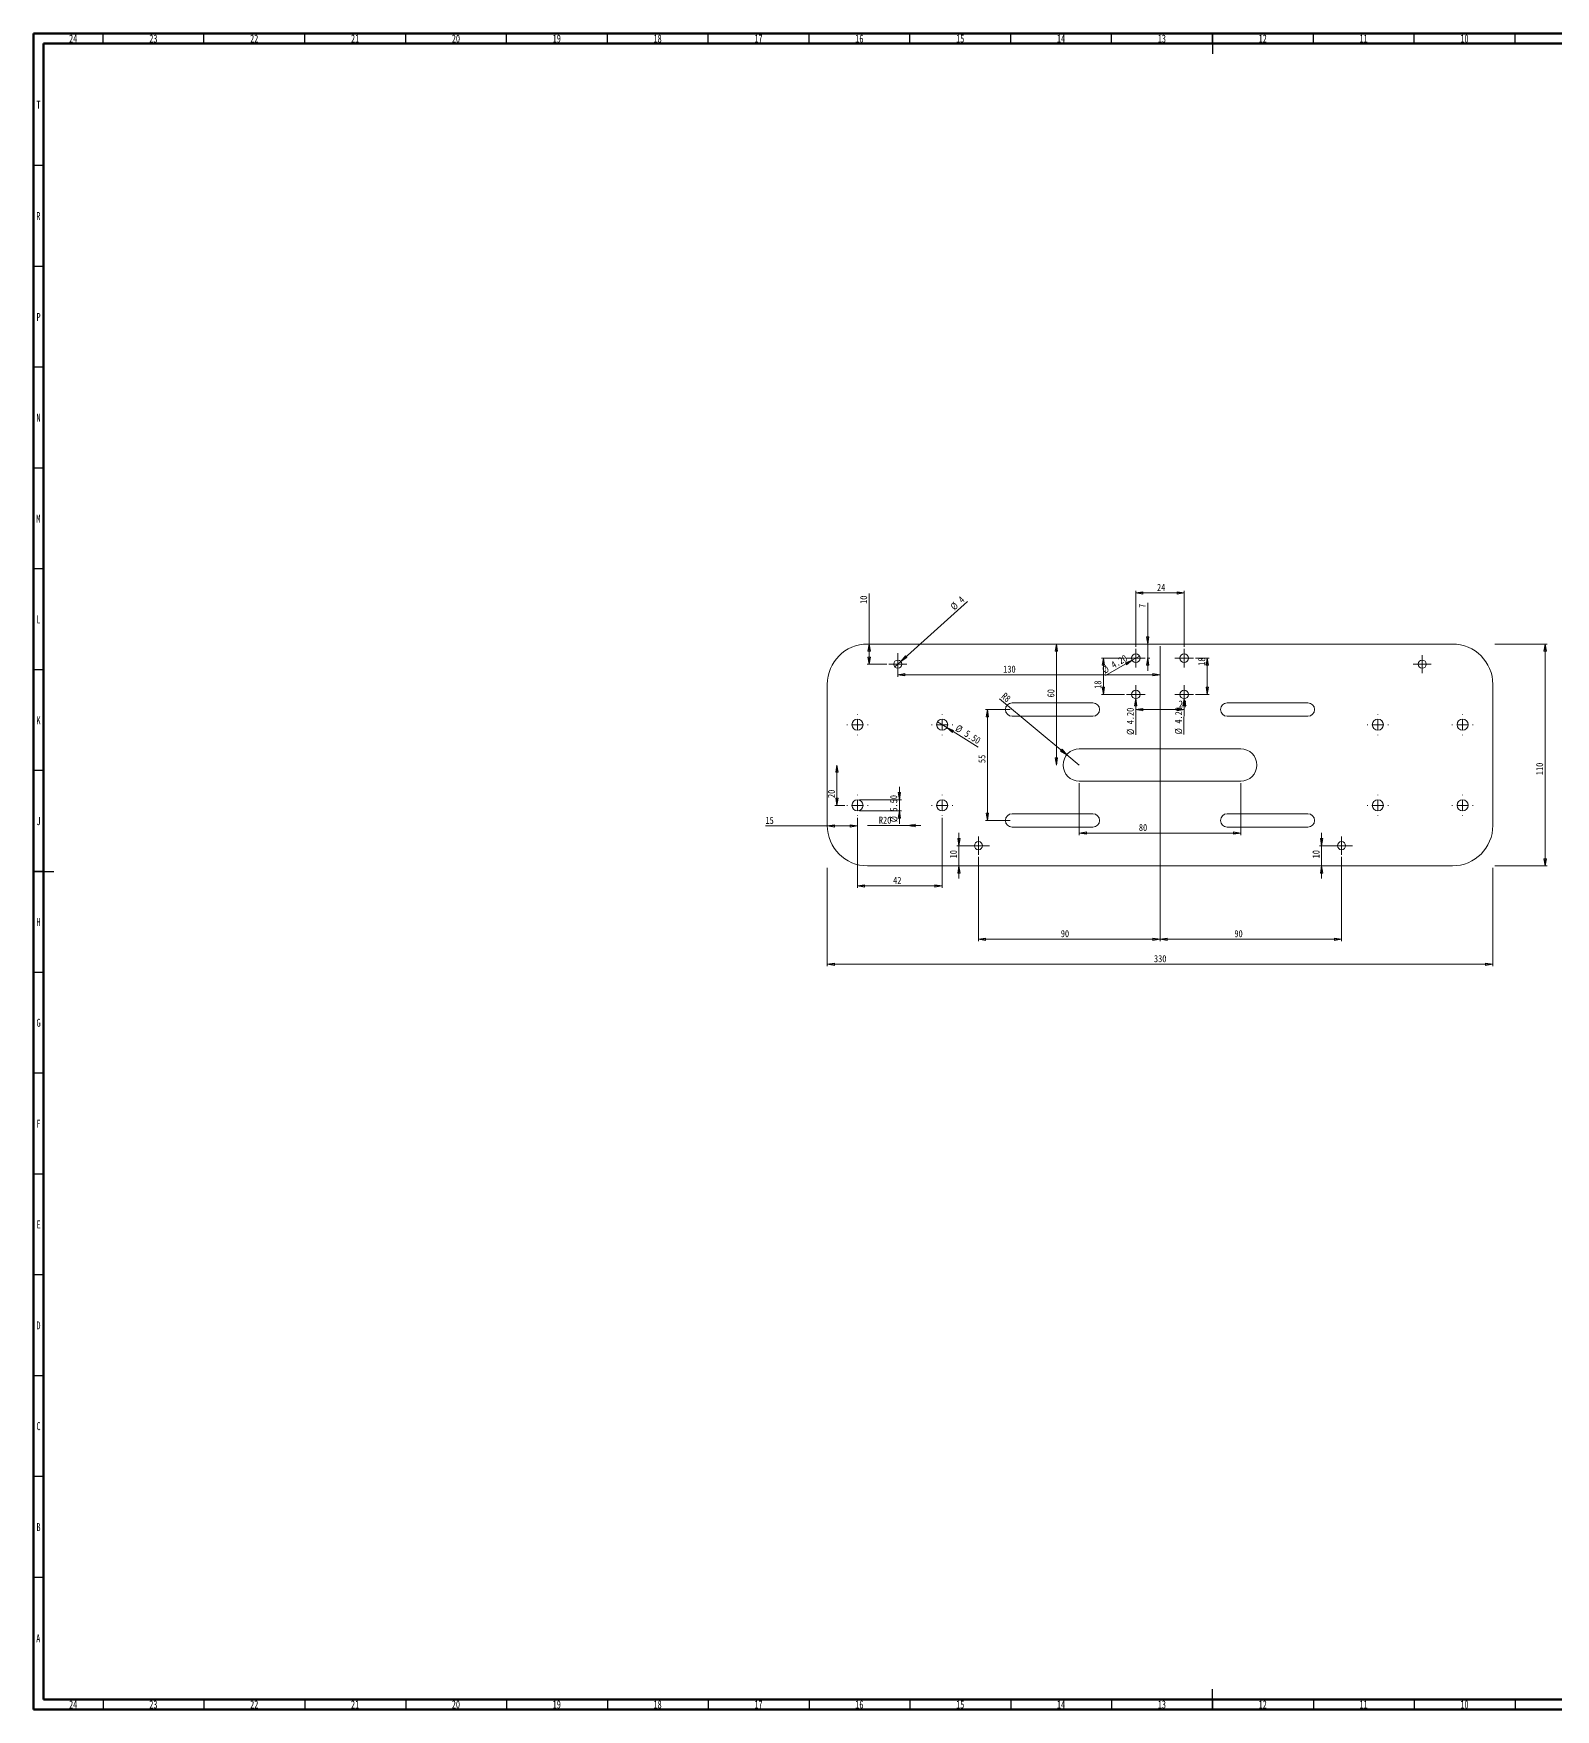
# Model space of a CAD drawing. Header units: millimetres. Extents: x 15 to 1184, y 5 to 836.
# Drawn here: x 15 to 770, y 5 to 836 of the extents above; entities that cross this region are included whole.
import ezdxf

# ---------------------------------------------------------------- set-up
doc = ezdxf.new("R2010")
doc.units = ezdxf.units.MM
doc.styles.add('SLDTEXTSTYLE0', font='TXT', dxfattribs={"width": 0.75})
doc.dimstyles.new('SLDDIMSTYLE0', dxfattribs={"dimtxt": 3.5, "dimasz": 3.556, "dimexe": 0, "dimexo": 0.0625, "dimgap": 0.875, "dimtad": 1, "dimrnd": 1e-09, "dimzin": 12, "dimdsep": 46, "dimtxsty": 'SLDTEXTSTYLE0', "dimblk1": 'CLOSED', "dimblk2": 'CLOSED', "dimsah": 1, "dimcen": 0.09, "dimadec": 0, "dimazin": 3, "dimtfac": 1, "dimtofl": 0, "dimtmove": 0, "dimatfit": 3, "dimldrblk": 'CLOSED', "dimfxl": 0, "dimfrac": 2, "dimtolj": 1, "dimtzin": 12, "dimarcsym": 0})
doc.dimstyles.new('SLDDIMSTYLE1', dxfattribs={"dimtxt": 3.5, "dimasz": 3.556, "dimexe": 0, "dimexo": 0.0625, "dimgap": 0.875, "dimtad": 1, "dimrnd": 1e-09, "dimzin": 4, "dimdsep": 46, "dimtxsty": 'SLDTEXTSTYLE0', "dimblk1": 'NONE', "dimblk2": 'CLOSED', "dimsah": 1, "dimcen": 0, "dimadec": 0, "dimazin": 1, "dimtfac": 1, "dimtmove": 0, "dimatfit": 3, "dimldrblk": 'NONE', "dimfxl": 0, "dimfrac": 2, "dimtolj": 1, "dimtzin": 12, "dimarcsym": 0})
doc.dimstyles.new('SLDDIMSTYLE2', dxfattribs={"dimtxt": 3.5, "dimasz": 3.556, "dimexe": 0, "dimexo": 0.0625, "dimgap": 0.875, "dimtad": 1, "dimrnd": 1e-09, "dimzin": 12, "dimdsep": 46, "dimtxsty": 'SLDTEXTSTYLE0', "dimblk1": 'CLOSED', "dimblk2": 'CLOSED', "dimsah": 1, "dimcen": 0.09, "dimadec": 0, "dimazin": 3, "dimtfac": 1, "dimtmove": 0, "dimatfit": 0, "dimldrblk": 'CLOSED', "dimfxl": 0, "dimfrac": 2, "dimtolj": 1, "dimtzin": 12, "dimarcsym": 0})
doc.dimstyles.new('SLDDIMSTYLE3', dxfattribs={"dimtxt": 3.5, "dimasz": 3.556, "dimexe": 0, "dimexo": 0.0625, "dimgap": 0.875, "dimtad": 1, "dimrnd": 1e-09, "dimzin": 4, "dimdsep": 46, "dimtxsty": 'SLDTEXTSTYLE0', "dimblk1": 'CLOSED', "dimblk2": 'CLOSED', "dimsah": 1, "dimcen": 0.09, "dimadec": 0, "dimazin": 1, "dimtfac": 1, "dimtmove": 0, "dimatfit": 0, "dimldrblk": 'CLOSED', "dimfxl": 0, "dimfrac": 2, "dimtolj": 1, "dimtzin": 12, "dimarcsym": 0})
doc.dimstyles.new('SLDDIMSTYLE4', dxfattribs={"dimtxt": 3.5, "dimasz": 3.556, "dimexe": 0, "dimexo": 0.0625, "dimgap": 0.875, "dimtad": 1, "dimrnd": 1e-09, "dimzin": 12, "dimdsep": 46, "dimtxsty": 'SLDTEXTSTYLE0', "dimblk1": 'CLOSED', "dimblk2": 'CLOSED', "dimsah": 1, "dimcen": 0, "dimadec": 0, "dimazin": 3, "dimtfac": 1, "dimtofl": 0, "dimtmove": 0, "dimatfit": 3, "dimldrblk": 'CLOSED', "dimfxl": 0, "dimfrac": 2, "dimtolj": 1, "dimtzin": 12, "dimarcsym": 0})
doc.dimstyles.new('SLDDIMSTYLE5', dxfattribs={"dimtxt": 3.5, "dimasz": 3.556, "dimexe": 0, "dimexo": 0.0625, "dimgap": 0.875, "dimtad": 1, "dimrnd": 1e-09, "dimzin": 12, "dimdsep": 46, "dimtxsty": 'SLDTEXTSTYLE0', "dimblk1": 'NONE', "dimblk2": 'CLOSED', "dimsah": 1, "dimcen": 0, "dimadec": 0, "dimazin": 3, "dimtfac": 1, "dimtmove": 0, "dimatfit": 3, "dimldrblk": 'NONE', "dimfxl": 0, "dimfrac": 2, "dimtolj": 1, "dimtzin": 12, "dimarcsym": 0})

# ---------------------------------------------------------------- blocks, each defined once
blk = doc.blocks.new('_CLOSED')
at = {"color": 0, "linetype": 'ByBlock', "lineweight": -2}
for p, q in [((-1, 0.166667), (0, 0)), ((-1, 0.166667), (-1, -0.166667)), ((0, 0), (-1, -0.166667)), ((0, 0), (-1, 0))]:
    blk.add_line(p, q, dxfattribs=at)
blk = doc.blocks.new('_D')
at = {"color": 7, "linetype": 'Continuous', "lineweight": 0}
for p, q in [((408.48, 422.3), (408.48, 373.52)), ((738.48, 422.3), (738.48, 373.52)), ((408.48, 374.52), (738.48, 374.52))]:
    blk.add_line(p, q, dxfattribs=at)
at = {"color": 7, "linetype": 'Continuous', "lineweight": 0, "xscale": 3.556, "yscale": 3.556, "rotation": 180.0000000000004}
blk.add_blockref('_CLOSED', (408.48, 374.52, -2.4), dxfattribs=at)
at = {"color": 7, "linetype": 'Continuous', "lineweight": 0, "xscale": 3.556, "yscale": 3.556}
blk.add_blockref('_CLOSED', (738.48, 374.52, -2.4), dxfattribs=at)
at = {"color": 7, "linetype": 'Continuous', "lineweight": 0, "insert": (570.5, 379.03), "char_height": 3.5, "attachment_point": 1, "style": 'SLDTEXTSTYLE0'}
blk.add_mtext('330', dxfattribs=at)
blk = doc.blocks.new('_D_1')
at = {"color": 7, "linetype": 'Continuous', "lineweight": 0}
for p, q in [((739.48, 533.3), (765.44, 533.3)), ((764.44, 533.3), (764.44, 423.3)), ((739.48, 423.3), (765.44, 423.3))]:
    blk.add_line(p, q, dxfattribs=at)
at = {"color": 7, "linetype": 'Continuous', "lineweight": 0, "xscale": 3.556, "yscale": 3.556}
for p, rotation in [((764.44, 533.3, -2.4), 90.0000000000004), ((764.44, 423.3, -2.4), 270.0000000000004)]:
    blk.add_blockref('_CLOSED', p, dxfattribs=dict(at, rotation=rotation))
at = {"color": 7, "linetype": 'Continuous', "lineweight": 0, "insert": (759.92, 468.3), "char_height": 3.5, "attachment_point": 1, "rotation": 90, "style": 'SLDTEXTSTYLE0'}
blk.add_mtext('110', dxfattribs=at)
blk = doc.blocks.new('_D_2')
at = {"color": 7, "linetype": 'Continuous', "lineweight": 0}
for q in [(546.45, 517.62), (563.3, 527.35)]:
    blk.add_line((559.67, 525.25), q, dxfattribs=at)
at = {"color": 7, "linetype": 'Continuous', "lineweight": 0, "xscale": 3.556, "yscale": 3.556, "rotation": 30.00000000000078}
blk.add_blockref('_CLOSED', (559.67, 525.25, 2.6), dxfattribs=at)
at = {"color": 7, "linetype": 'Continuous', "lineweight": 0, "char_height": 3.5, "attachment_point": 1, "rotation": 30, "style": 'SLDTEXTSTYLE0'}
for s, insert in [('4.20', (548.79, 524.13)), ('%%c', (544.25, 521.45))]:
    blk.add_mtext(s, dxfattribs=dict(at, insert=insert))
blk = doc.blocks.new('_NONE')
blk = doc.blocks.new('_D_3')
at = {"color": 7, "linetype": 'Continuous', "lineweight": 0}
for p, q in [((561.48, 531.9), (561.48, 559.59)), ((561.48, 558.59), (585.48, 558.59)), ((585.48, 531.9), (585.48, 559.59))]:
    blk.add_line(p, q, dxfattribs=at)
at = {"color": 7, "linetype": 'Continuous', "lineweight": 0, "xscale": 3.556, "yscale": 3.556, "rotation": 180.0000000000004}
blk.add_blockref('_CLOSED', (561.48, 558.59, 2.6), dxfattribs=at)
at = {"color": 7, "linetype": 'Continuous', "lineweight": 0, "xscale": 3.556, "yscale": 3.556}
blk.add_blockref('_CLOSED', (585.48, 558.59, 2.6), dxfattribs=at)
at = {"color": 7, "linetype": 'Continuous', "lineweight": 0, "insert": (572, 563.1), "char_height": 3.5, "attachment_point": 1, "style": 'SLDTEXTSTYLE0'}
blk.add_mtext('24', dxfattribs=at)
blk = doc.blocks.new('_D_4')
at = {"color": 7, "linetype": 'Continuous', "lineweight": 0}
for p, q in [((555.88, 526.3), (544.42, 526.3)), ((545.42, 508.3), (545.42, 526.3)), ((555.88, 508.3), (544.42, 508.3))]:
    blk.add_line(p, q, dxfattribs=at)
at = {"color": 7, "linetype": 'Continuous', "lineweight": 0, "xscale": 3.556, "yscale": 3.556}
for p, rotation in [((545.42, 526.3, 2.6), 90.0000000000004), ((545.42, 508.3, 2.6), 270.0000000000004)]:
    blk.add_blockref('_CLOSED', p, dxfattribs=dict(at, rotation=rotation))
at = {"color": 7, "linetype": 'Continuous', "lineweight": 0, "insert": (540.9, 511.08), "char_height": 3.5, "attachment_point": 1, "rotation": 90, "style": 'SLDTEXTSTYLE0'}
blk.add_mtext('18', dxfattribs=at)
blk = doc.blocks.new('_D_5')
at = {"color": 7, "linetype": 'Continuous', "lineweight": 0}
for p, q in [((591.08, 526.3), (597.91, 526.3)), ((596.91, 508.3), (596.91, 526.3)), ((591.08, 508.3), (597.91, 508.3))]:
    blk.add_line(p, q, dxfattribs=at)
at = {"color": 7, "linetype": 'Continuous', "lineweight": 0, "xscale": 3.556, "yscale": 3.556}
for p, rotation in [((596.91, 526.3, 2.6), 90.0000000000004), ((596.91, 508.3, 2.6), 270.0000000000004)]:
    blk.add_blockref('_CLOSED', p, dxfattribs=dict(at, rotation=rotation))
at = {"color": 7, "linetype": 'Continuous', "lineweight": 0, "insert": (592.39, 522.51), "char_height": 3.5, "attachment_point": 1, "rotation": 90, "style": 'SLDTEXTSTYLE0'}
blk.add_mtext('18', dxfattribs=at)
blk = doc.blocks.new('_D_6')
at = {"color": 7, "linetype": 'Continuous', "lineweight": 0}
for p, q in [((561.48, 502.7), (561.48, 499.8)), ((561.48, 500.8), (585.48, 500.8)), ((585.48, 502.7), (585.48, 499.8))]:
    blk.add_line(p, q, dxfattribs=at)
at = {"color": 7, "linetype": 'Continuous', "lineweight": 0, "xscale": 3.556, "yscale": 3.556, "rotation": 180.0000000000004}
blk.add_blockref('_CLOSED', (561.48, 500.8, 2.6), dxfattribs=at)
at = {"color": 7, "linetype": 'Continuous', "lineweight": 0, "xscale": 3.556, "yscale": 3.556}
blk.add_blockref('_CLOSED', (585.48, 500.8, 2.6), dxfattribs=at)
at = {"color": 7, "linetype": 'Continuous', "lineweight": 0, "insert": (582.8, 505.32), "char_height": 3.5, "attachment_point": 1, "style": 'SLDTEXTSTYLE0'}
blk.add_mtext('24', dxfattribs=at)
blk = doc.blocks.new('_D_7')
at = {"color": 7, "linetype": 'Continuous', "lineweight": 0}
for p, q in [((567.4, 533.3), (567.4, 553.78)), ((567.4, 526.3), (567.4, 533.3)), ((567.08, 526.3), (568.4, 526.3)), ((567.4, 526.3), (567.4, 519.95))]:
    blk.add_line(p, q, dxfattribs=at)
at = {"color": 7, "linetype": 'Continuous', "lineweight": 0, "xscale": 3.556, "yscale": 3.556}
for p, rotation in [((567.4, 533.3, 2.6), 270.0000000000004), ((567.4, 526.3, 2.6), 90.0000000000004)]:
    blk.add_blockref('_CLOSED', p, dxfattribs=dict(at, rotation=rotation))
at = {"color": 7, "linetype": 'Continuous', "lineweight": 0, "insert": (562.89, 551.19), "char_height": 3.5, "attachment_point": 1, "rotation": 90, "style": 'SLDTEXTSTYLE0'}
blk.add_mtext('7', dxfattribs=at)
blk = doc.blocks.new('_D_8')
at = {"color": 7, "linetype": 'Continuous', "lineweight": 0}
for q in [(561.48, 510.4), (561.48, 488.22)]:
    blk.add_line((561.48, 506.2), q, dxfattribs=at)
at = {"color": 7, "linetype": 'Continuous', "lineweight": 0, "xscale": 3.556, "yscale": 3.556, "rotation": 90.0000000000004}
blk.add_blockref('_CLOSED', (561.48, 506.2, 2.6), dxfattribs=at)
at = {"color": 7, "linetype": 'Continuous', "lineweight": 0, "char_height": 3.5, "attachment_point": 1, "rotation": 90, "style": 'SLDTEXTSTYLE0'}
for s, insert in [('4.20', (556.98, 493.5)), ('%%c', (557.03, 488.22))]:
    blk.add_mtext(s, dxfattribs=dict(at, insert=insert))
blk = doc.blocks.new('_D_9')
at = {"color": 7, "linetype": 'Continuous', "lineweight": 0}
for q in [(585.5, 510.4), (585.34, 488.51)]:
    blk.add_line((585.47, 506.2), q, dxfattribs=at)
at = {"color": 7, "linetype": 'Continuous', "lineweight": 0, "xscale": 3.556, "yscale": 3.556, "rotation": 89.5736919965355}
blk.add_blockref('_CLOSED', (585.47, 506.2, 2.6), dxfattribs=at)
at = {"color": 7, "linetype": 'Continuous', "lineweight": 0, "char_height": 3.5, "attachment_point": 1, "rotation": 89.57369, "style": 'SLDTEXTSTYLE0'}
for s, insert in [('4.20', (580.87, 493.82)), ('%%c', (580.89, 488.54))]:
    blk.add_mtext(s, dxfattribs=dict(at, insert=insert))
blk = doc.blocks.new('_D_10')
at = {"color": 7, "linetype": 'Continuous', "lineweight": 0}
for p, q in [((444.25, 456.05), (444.25, 462.4)), ((424.48, 456.05), (445.25, 456.05)), ((424.48, 450.55), (445.25, 450.55)), ((444.25, 450.55), (444.25, 456.05)), ((444.25, 450.55), (444.25, 444.2))]:
    blk.add_line(p, q, dxfattribs=at)
at = {"color": 7, "linetype": 'Continuous', "lineweight": 0, "xscale": 3.556, "yscale": 3.556}
for p, rotation in [((444.25, 456.05, 2.6), 270.0000000000004), ((444.25, 450.55, 2.6), 90.0000000000004)]:
    blk.add_blockref('_CLOSED', p, dxfattribs=dict(at, rotation=rotation))
at = {"color": 7, "linetype": 'Continuous', "lineweight": 0, "char_height": 3.5, "attachment_point": 1, "rotation": 90, "style": 'SLDTEXTSTYLE0'}
for s, insert in [('5.50', (439.68, 450.21)), ('%%c', (439.74, 444.94))]:
    blk.add_mtext(s, dxfattribs=dict(at, insert=insert))
blk = doc.blocks.new('_D_11')
at = {"color": 7, "linetype": 'Continuous', "lineweight": 0}
for p, q in [((413.33, 453.3), (413.33, 473.3)), ((417.23, 453.3), (412.33, 453.3))]:
    blk.add_line(p, q, dxfattribs=at)
at = {"color": 7, "linetype": 'Continuous', "lineweight": 0, "xscale": 3.556, "yscale": 3.556}
for p, rotation in [((413.33, 473.3, 2.6), 90.0000000000004), ((413.33, 453.3, 2.6), 270.0000000000004)]:
    blk.add_blockref('_CLOSED', p, dxfattribs=dict(at, rotation=rotation))
at = {"color": 7, "linetype": 'Continuous', "lineweight": 0, "insert": (408.82, 456.95), "char_height": 3.5, "attachment_point": 1, "rotation": 90, "style": 'SLDTEXTSTYLE0'}
blk.add_mtext('20', dxfattribs=at)
blk = doc.blocks.new('_D_12')
at = {"color": 7, "linetype": 'Continuous', "lineweight": 0}
for p, q in [((408.48, 443.11), (377.9, 443.11)), ((423.48, 443.11), (408.48, 443.11)), ((423.48, 447.05), (423.48, 442.11))]:
    blk.add_line(p, q, dxfattribs=at)
at = {"color": 7, "linetype": 'Continuous', "lineweight": 0, "xscale": 3.556, "yscale": 3.556, "rotation": 180.0000000000004}
blk.add_blockref('_CLOSED', (408.48, 443.11, 2.6), dxfattribs=at)
at = {"color": 7, "linetype": 'Continuous', "lineweight": 0, "xscale": 3.556, "yscale": 3.556}
blk.add_blockref('_CLOSED', (423.48, 443.11, 2.6), dxfattribs=at)
at = {"color": 7, "linetype": 'Continuous', "lineweight": 0, "insert": (377.9, 447.62), "char_height": 3.5, "attachment_point": 1, "style": 'SLDTEXTSTYLE0'}
blk.add_mtext('15', dxfattribs=at)
blk = doc.blocks.new('_D_13')
at = {"color": 7, "linetype": 'Continuous', "lineweight": 0}
for p, q in [((423.48, 447.05), (423.48, 412.33)), ((465.48, 447.05), (465.48, 412.33)), ((465.48, 413.33), (423.48, 413.33))]:
    blk.add_line(p, q, dxfattribs=at)
at = {"color": 7, "linetype": 'Continuous', "lineweight": 0, "xscale": 3.556, "yscale": 3.556, "rotation": 180.0000000000004}
blk.add_blockref('_CLOSED', (423.48, 413.33, 2.6), dxfattribs=at)
at = {"color": 7, "linetype": 'Continuous', "lineweight": 0, "xscale": 3.556, "yscale": 3.556}
blk.add_blockref('_CLOSED', (465.48, 413.33, 2.6), dxfattribs=at)
at = {"color": 7, "linetype": 'Continuous', "lineweight": 0, "insert": (441.18, 417.84), "char_height": 3.5, "attachment_point": 1, "style": 'SLDTEXTSTYLE0'}
blk.add_mtext('42', dxfattribs=at)
blk = doc.blocks.new('_D_14')
at = {"color": 7, "linetype": 'Continuous', "lineweight": 0}
for q in [(493.85, 506.04), (533.48, 473.3)]:
    blk.add_line((527.32, 478.39), q, dxfattribs=at)
at = {"color": 7, "linetype": 'Continuous', "lineweight": 0, "xscale": 3.556, "yscale": 3.556, "rotation": 320.4438864600111}
blk.add_blockref('_CLOSED', (527.32, 478.39, 2.6), dxfattribs=at)
at = {"color": 7, "linetype": 'Continuous', "lineweight": 0, "insert": (496.72, 509.51), "char_height": 3.5, "attachment_point": 1, "rotation": 320.44389, "style": 'SLDTEXTSTYLE0'}
blk.add_mtext('R8', dxfattribs=at)
blk = doc.blocks.new('_D_15')
at = {"color": 7, "linetype": 'Continuous', "lineweight": 0}
for q in [(463.15, 494.75), (483.32, 482.23)]:
    blk.add_line((467.82, 491.85), q, dxfattribs=at)
at = {"color": 7, "linetype": 'Continuous', "lineweight": 0, "xscale": 3.556, "yscale": 3.556, "rotation": 148.1728903328468}
blk.add_blockref('_CLOSED', (467.82, 491.85, 2.6), dxfattribs=at)
at = {"color": 7, "linetype": 'Continuous', "lineweight": 0, "char_height": 3.5, "attachment_point": 1, "rotation": 328.17289, "style": 'SLDTEXTSTYLE0'}
for s, insert in [('%%c', (473.5, 493.57)), ('5.50', (478.01, 490.83))]:
    blk.add_mtext(s, dxfattribs=dict(at, insert=insert))
blk = doc.blocks.new('_D_16')
at = {"color": 7, "linetype": 'Continuous', "lineweight": 0}
blk.add_line((522.14, 473.3), (522.14, 533.3), dxfattribs=at)
at = {"color": 7, "linetype": 'Continuous', "lineweight": 0, "xscale": 3.556, "yscale": 3.556}
for p, rotation in [((522.14, 533.3, 2.6), 90.0000000000004), ((522.14, 473.3, 2.6), 270.0000000000004)]:
    blk.add_blockref('_CLOSED', p, dxfattribs=dict(at, rotation=rotation))
at = {"color": 7, "linetype": 'Continuous', "lineweight": 0, "insert": (517.63, 506.84), "char_height": 3.5, "attachment_point": 1, "rotation": 90, "style": 'SLDTEXTSTYLE0'}
blk.add_mtext('60', dxfattribs=at)
blk = doc.blocks.new('_D_17')
at = {"color": 7, "linetype": 'Continuous', "lineweight": 0}
for p, q in [((533.48, 464.3), (533.48, 438.54)), ((613.48, 464.3), (613.48, 438.54)), ((533.48, 439.54), (613.48, 439.54))]:
    blk.add_line(p, q, dxfattribs=at)
at = {"color": 7, "linetype": 'Continuous', "lineweight": 0, "xscale": 3.556, "yscale": 3.556, "rotation": 180.0000000000004}
blk.add_blockref('_CLOSED', (533.48, 439.54, 2.6), dxfattribs=at)
at = {"color": 7, "linetype": 'Continuous', "lineweight": 0, "xscale": 3.556, "yscale": 3.556}
blk.add_blockref('_CLOSED', (613.48, 439.54, 2.6), dxfattribs=at)
at = {"color": 7, "linetype": 'Continuous', "lineweight": 0, "insert": (563.01, 444.05), "char_height": 3.5, "attachment_point": 1, "style": 'SLDTEXTSTYLE0'}
blk.add_mtext('80', dxfattribs=at)
blk = doc.blocks.new('_D_18')
at = {"color": 7, "linetype": 'Continuous', "lineweight": 0}
for p, q in [((499.17, 500.8), (486.94, 500.8)), ((487.94, 500.8), (487.94, 445.8)), ((499.17, 445.8), (486.94, 445.8))]:
    blk.add_line(p, q, dxfattribs=at)
at = {"color": 7, "linetype": 'Continuous', "lineweight": 0, "xscale": 3.556, "yscale": 3.556}
for p, rotation in [((487.94, 500.8, 2.6), 90.0000000000004), ((487.94, 445.8, 2.6), 270.0000000000004)]:
    blk.add_blockref('_CLOSED', p, dxfattribs=dict(at, rotation=rotation))
at = {"color": 7, "linetype": 'Continuous', "lineweight": 0, "insert": (483.42, 474.29), "char_height": 3.5, "attachment_point": 1, "rotation": 90, "style": 'SLDTEXTSTYLE0'}
blk.add_mtext('55', dxfattribs=at)
blk = doc.blocks.new('_D_19')
at = {"color": 7, "linetype": 'Continuous', "lineweight": 0}
for q in [(478.05, 554.3), (442, 521.96)]:
    blk.add_line((444.97, 524.63), q, dxfattribs=at)
at = {"color": 7, "linetype": 'Continuous', "lineweight": 0, "xscale": 3.556, "yscale": 3.556, "rotation": 221.8939729043851}
blk.add_blockref('_CLOSED', (444.97, 524.63, 2.6), dxfattribs=at)
at = {"color": 7, "linetype": 'Continuous', "lineweight": 0, "char_height": 3.5, "attachment_point": 1, "rotation": 41.89397, "style": 'SLDTEXTSTYLE0'}
for s, insert in [('4', (473.08, 555.97)), ('%%c', (469.18, 552.41))]:
    blk.add_mtext(s, dxfattribs=dict(at, insert=insert))
blk = doc.blocks.new('_D_20')
at = {"color": 7, "linetype": 'Continuous', "lineweight": 0}
for p, q in [((573.48, 532.3), (573.48, 517.07)), ((443.48, 528.8), (443.48, 517.07)), ((443.48, 518.07), (573.48, 518.07))]:
    blk.add_line(p, q, dxfattribs=at)
at = {"color": 7, "linetype": 'Continuous', "lineweight": 0, "xscale": 3.556, "yscale": 3.556, "rotation": 180.0000000000004}
blk.add_blockref('_CLOSED', (443.48, 518.07, 2.6), dxfattribs=at)
at = {"color": 7, "linetype": 'Continuous', "lineweight": 0, "xscale": 3.556, "yscale": 3.556}
blk.add_blockref('_CLOSED', (573.48, 518.07, 2.6), dxfattribs=at)
at = {"color": 7, "linetype": 'Continuous', "lineweight": 0, "insert": (495.76, 522.59), "char_height": 3.5, "attachment_point": 1, "style": 'SLDTEXTSTYLE0'}
blk.add_mtext('130', dxfattribs=at)
blk = doc.blocks.new('_D_21')
at = {"color": 7, "linetype": 'Continuous', "lineweight": 0}
for p, q in [((429.28, 533.3), (429.28, 558.36)), ((429.28, 523.3), (429.28, 533.3)), ((437.98, 523.3), (428.28, 523.3))]:
    blk.add_line(p, q, dxfattribs=at)
at = {"color": 7, "linetype": 'Continuous', "lineweight": 0, "xscale": 3.556, "yscale": 3.556}
for p, rotation in [((429.28, 533.3, 2.6), 90.0000000000004), ((429.28, 523.3, 2.6), 270.0000000000004)]:
    blk.add_blockref('_CLOSED', p, dxfattribs=dict(at, rotation=rotation))
at = {"color": 7, "linetype": 'Continuous', "lineweight": 0, "insert": (424.77, 553.19), "char_height": 3.5, "attachment_point": 1, "rotation": 90, "style": 'SLDTEXTSTYLE0'}
blk.add_mtext('10', dxfattribs=at)
blk = doc.blocks.new('_D_22')
at = {"color": 7, "linetype": 'Continuous', "lineweight": 0}
for p, q in [((488.98, 433.3), (472.82, 433.3)), ((473.82, 433.3), (473.82, 439.65)), ((473.82, 433.3), (473.82, 423.3)), ((473.82, 423.3), (473.82, 416.95))]:
    blk.add_line(p, q, dxfattribs=at)
at = {"color": 7, "linetype": 'Continuous', "lineweight": 0, "xscale": 3.556, "yscale": 3.556}
for p, rotation in [((473.82, 433.3, 2.6), 270.0000000000004), ((473.82, 423.3, 2.6), 90.0000000000004)]:
    blk.add_blockref('_CLOSED', p, dxfattribs=dict(at, rotation=rotation))
at = {"color": 7, "linetype": 'Continuous', "lineweight": 0, "insert": (469.31, 427.02), "char_height": 3.5, "attachment_point": 1, "rotation": 90, "style": 'SLDTEXTSTYLE0'}
blk.add_mtext('10', dxfattribs=at)
blk = doc.blocks.new('_D_23')
at = {"color": 7, "linetype": 'Continuous', "lineweight": 0}
for p, q in [((573.48, 532.3), (573.48, 385.93)), ((483.48, 427.8), (483.48, 385.93)), ((483.48, 386.93), (573.48, 386.93))]:
    blk.add_line(p, q, dxfattribs=at)
at = {"color": 7, "linetype": 'Continuous', "lineweight": 0, "xscale": 3.556, "yscale": 3.556, "rotation": 180.0000000000004}
blk.add_blockref('_CLOSED', (483.48, 386.93, 2.6), dxfattribs=at)
at = {"color": 7, "linetype": 'Continuous', "lineweight": 0, "xscale": 3.556, "yscale": 3.556}
blk.add_blockref('_CLOSED', (573.48, 386.93, 2.6), dxfattribs=at)
at = {"color": 7, "linetype": 'Continuous', "lineweight": 0, "insert": (524.31, 391.45), "char_height": 3.5, "attachment_point": 1, "style": 'SLDTEXTSTYLE0'}
blk.add_mtext('90', dxfattribs=at)
blk = doc.blocks.new('_D_24')
at = {"color": 7, "linetype": 'Continuous', "lineweight": 0}
for p, q in [((573.48, 532.3), (573.48, 385.93)), ((663.48, 427.8), (663.48, 385.93)), ((663.48, 386.93), (573.48, 386.93))]:
    blk.add_line(p, q, dxfattribs=at)
at = {"color": 7, "linetype": 'Continuous', "lineweight": 0, "xscale": 3.556, "yscale": 3.556, "rotation": 180.0000000000004}
blk.add_blockref('_CLOSED', (573.48, 386.93, 2.6), dxfattribs=at)
at = {"color": 7, "linetype": 'Continuous', "lineweight": 0, "xscale": 3.556, "yscale": 3.556}
blk.add_blockref('_CLOSED', (663.48, 386.93, 2.6), dxfattribs=at)
at = {"color": 7, "linetype": 'Continuous', "lineweight": 0, "insert": (610.37, 391.45), "char_height": 3.5, "attachment_point": 1, "style": 'SLDTEXTSTYLE0'}
blk.add_mtext('90', dxfattribs=at)
blk = doc.blocks.new('_D_25')
at = {"color": 7, "linetype": 'Continuous', "lineweight": 0}
for p, q in [((668.98, 433.3), (652.58, 433.3)), ((653.58, 433.3), (653.58, 439.65)), ((653.58, 433.3), (653.58, 423.3)), ((653.58, 423.3), (653.58, 416.95))]:
    blk.add_line(p, q, dxfattribs=at)
at = {"color": 7, "linetype": 'Continuous', "lineweight": 0, "xscale": 3.556, "yscale": 3.556}
for p, rotation in [((653.58, 433.3, 2.6), 270.0000000000004), ((653.58, 423.3, 2.6), 90.0000000000004)]:
    blk.add_blockref('_CLOSED', p, dxfattribs=dict(at, rotation=rotation))
at = {"color": 7, "linetype": 'Continuous', "lineweight": 0, "insert": (649.07, 427.02), "char_height": 3.5, "attachment_point": 1, "rotation": 90, "style": 'SLDTEXTSTYLE0'}
blk.add_mtext('10', dxfattribs=at)
blk = doc.blocks.new('_D_26')
at = {"color": 7, "linetype": 'Continuous', "lineweight": 0}
for q in [(428.48, 443.3), (454.83, 443.3)]:
    blk.add_line((448.48, 443.3), q, dxfattribs=at)
at = {"color": 7, "linetype": 'Continuous', "lineweight": 0, "xscale": 3.556, "yscale": 3.556, "rotation": 180.0000000000004}
blk.add_blockref('_CLOSED', (448.48, 443.3, 2.6), dxfattribs=at)
at = {"color": 7, "linetype": 'Continuous', "lineweight": 0, "insert": (434.12, 447.71), "char_height": 3.5, "attachment_point": 1, "style": 'SLDTEXTSTYLE0'}
blk.add_mtext('R20', dxfattribs=at)
blk = doc.blocks.new('SW_CENTERMARKSYMBOL_0')
at = {"color": 0, "linetype": 'Continuous', "lineweight": 0}
for p, q in [((-2.5, 0), (-4.6, 0)), ((0, 0), (-2.5, 0)), ((0, 2.5), (0, 4.6)), ((0, 0), (0, 2.5)), ((0, 0), (0, -2.5)), ((0, 0), (2.5, 0)), ((2.5, 0), (4.6, 0)), ((0, -2.5), (0, -4.6))]:
    blk.add_line(p, q, dxfattribs=at)
blk = doc.blocks.new('SW_CENTERMARKSYMBOL_1')
at = {"color": 0, "linetype": 'Continuous', "lineweight": 0}
for p, q in [((-2.5, 0), (-4.6, 0)), ((0, 0), (-2.5, 0)), ((0, 2.5), (0, 4.6)), ((0, 0), (0, 2.5)), ((0, 0), (0, -2.5)), ((0, 0), (2.5, 0)), ((2.5, 0), (4.6, 0)), ((0, -2.5), (0, -4.6))]:
    blk.add_line(p, q, dxfattribs=at)
blk = doc.blocks.new('SW_CENTERMARKSYMBOL_2')
at = {"color": 0, "linetype": 'Continuous', "lineweight": 0}
for p, q in [((-2.5, 0), (-4.6, 0)), ((0, 0), (-2.5, 0)), ((0, 2.5), (0, 4.6)), ((0, 0), (0, 2.5)), ((0, 0), (0, -2.5)), ((0, 0), (2.5, 0)), ((2.5, 0), (4.6, 0)), ((0, -2.5), (0, -4.6))]:
    blk.add_line(p, q, dxfattribs=at)
blk = doc.blocks.new('SW_CENTERMARKSYMBOL_3')
at = {"color": 0, "linetype": 'Continuous', "lineweight": 0}
for p, q in [((-2.5, 0), (-4.6, 0)), ((0, 0), (-2.5, 0)), ((0, 2.5), (0, 4.6)), ((0, 0), (0, 2.5)), ((0, 0), (0, -2.5)), ((0, 0), (2.5, 0)), ((2.5, 0), (4.6, 0)), ((0, -2.5), (0, -4.6))]:
    blk.add_line(p, q, dxfattribs=at)
blk = doc.blocks.new('SW_CENTERMARKSYMBOL_4')
at = {"color": 0, "linetype": 'Continuous', "lineweight": 0}
for p, q in [((-5, 0), (-5.25, 0)), ((0, 0), (-2.5, 0)), ((0, 5), (0, 5.25)), ((0, 0), (0, 2.5)), ((0, 0), (0, -2.5)), ((0, 0), (2.5, 0)), ((5, 0), (5.25, 0)), ((0, -5), (0, -5.25))]:
    blk.add_line(p, q, dxfattribs=at)
blk = doc.blocks.new('SW_CENTERMARKSYMBOL_5')
at = {"color": 0, "linetype": 'Continuous', "lineweight": 0}
for p, q in [((-5, 0), (-5.25, 0)), ((0, 0), (-2.5, 0)), ((0, 5), (0, 5.25)), ((0, 0), (0, 2.5)), ((0, 0), (0, -2.5)), ((0, 0), (2.5, 0)), ((5, 0), (5.25, 0)), ((0, -5), (0, -5.25))]:
    blk.add_line(p, q, dxfattribs=at)
blk = doc.blocks.new('SW_CENTERMARKSYMBOL_6')
at = {"color": 0, "linetype": 'Continuous', "lineweight": 0}
for p, q in [((-5, 0), (-5.25, 0)), ((0, 0), (-2.5, 0)), ((0, 5), (0, 5.25)), ((0, 0), (0, 2.5)), ((0, 0), (0, -2.5)), ((0, 0), (2.5, 0)), ((5, 0), (5.25, 0)), ((0, -5), (0, -5.25))]:
    blk.add_line(p, q, dxfattribs=at)
blk = doc.blocks.new('SW_CENTERMARKSYMBOL_7')
at = {"color": 0, "linetype": 'Continuous', "lineweight": 0}
for p, q in [((-5, 0), (-5.25, 0)), ((0, 0), (-2.5, 0)), ((0, 5), (0, 5.25)), ((0, 0), (0, 2.5)), ((0, 0), (0, -2.5)), ((0, 0), (2.5, 0)), ((5, 0), (5.25, 0)), ((0, -5), (0, -5.25))]:
    blk.add_line(p, q, dxfattribs=at)
blk = doc.blocks.new('SW_CENTERMARKSYMBOL_8')
at = {"color": 0, "linetype": 'Continuous', "lineweight": 0}
for p, q in [((-5, 0), (-5.25, 0)), ((0, 0), (-2.5, 0)), ((0, 5), (0, 5.25)), ((0, 0), (0, 2.5)), ((0, 0), (0, -2.5)), ((0, 0), (2.5, 0)), ((5, 0), (5.25, 0)), ((0, -5), (0, -5.25))]:
    blk.add_line(p, q, dxfattribs=at)
blk = doc.blocks.new('SW_CENTERMARKSYMBOL_9')
at = {"color": 0, "linetype": 'Continuous', "lineweight": 0}
for p, q in [((-5, 0), (-5.25, 0)), ((0, 0), (-2.5, 0)), ((0, 5), (0, 5.25)), ((0, 0), (0, 2.5)), ((0, 0), (0, -2.5)), ((0, 0), (2.5, 0)), ((5, 0), (5.25, 0)), ((0, -5), (0, -5.25))]:
    blk.add_line(p, q, dxfattribs=at)
blk = doc.blocks.new('SW_CENTERMARKSYMBOL_10')
at = {"color": 0, "linetype": 'Continuous', "lineweight": 0}
for p, q in [((-5, 0), (-5.25, 0)), ((0, 0), (-2.5, 0)), ((0, 5), (0, 5.25)), ((0, 0), (0, 2.5)), ((0, 0), (0, -2.5)), ((0, 0), (2.5, 0)), ((5, 0), (5.25, 0)), ((0, -5), (0, -5.25))]:
    blk.add_line(p, q, dxfattribs=at)
blk = doc.blocks.new('SW_CENTERMARKSYMBOL_11')
at = {"color": 0, "linetype": 'Continuous', "lineweight": 0}
for p, q in [((-5, 0), (-5.25, 0)), ((0, 0), (-2.5, 0)), ((0, 5), (0, 5.25)), ((0, 0), (0, 2.5)), ((0, 0), (0, -2.5)), ((0, 0), (2.5, 0)), ((5, 0), (5.25, 0)), ((0, -5), (0, -5.25))]:
    blk.add_line(p, q, dxfattribs=at)
blk = doc.blocks.new('SW_CENTERMARKSYMBOL_12')
at = {"color": 0, "linetype": 'Continuous', "lineweight": 0}
for p, q in [((-2.5, 0), (-4.5, 0)), ((0, 0), (-2.5, 0)), ((0, 2.5), (0, 4.5)), ((0, 0), (0, 2.5)), ((0, 0), (0, -2.5)), ((0, 0), (2.5, 0)), ((2.5, 0), (4.5, 0)), ((0, -2.5), (0, -4.5))]:
    blk.add_line(p, q, dxfattribs=at)
blk = doc.blocks.new('SW_CENTERMARKSYMBOL_13')
at = {"color": 0, "linetype": 'Continuous', "lineweight": 0}
for p, q in [((-2.5, 0), (-4.5, 0)), ((0, 0), (-2.5, 0)), ((0, 2.5), (0, 4.5)), ((0, 0), (0, 2.5)), ((0, 0), (0, -2.5)), ((0, 0), (2.5, 0)), ((2.5, 0), (4.5, 0)), ((0, -2.5), (0, -4.5))]:
    blk.add_line(p, q, dxfattribs=at)
blk = doc.blocks.new('SW_CENTERMARKSYMBOL_14')
at = {"color": 0, "linetype": 'Continuous', "lineweight": 0}
for p, q in [((-2.5, 0), (-4.5, 0)), ((0, 0), (-2.5, 0)), ((0, 2.5), (0, 4.5)), ((0, 0), (0, 2.5)), ((0, 0), (0, -2.5)), ((0, 0), (2.5, 0)), ((2.5, 0), (4.5, 0)), ((0, -2.5), (0, -4.5))]:
    blk.add_line(p, q, dxfattribs=at)
blk = doc.blocks.new('SW_CENTERMARKSYMBOL_15')
at = {"color": 0, "linetype": 'Continuous', "lineweight": 0}
for p, q in [((-2.5, 0), (-4.5, 0)), ((0, 0), (-2.5, 0)), ((0, 2.5), (0, 4.5)), ((0, 0), (0, 2.5)), ((0, 0), (0, -2.5)), ((0, 0), (2.5, 0)), ((2.5, 0), (4.5, 0)), ((0, -2.5), (0, -4.5))]:
    blk.add_line(p, q, dxfattribs=at)

msp = doc.modelspace()

# ---------------------------------------------------------------- linework, layer by layer
at = {"color": 7, "linetype": 'Continuous', "lineweight": 60}
for p, q in [((15, 5), (15, 836)), ((15, 836), (1184, 836)), ((20, 10), (20, 831)), ((20, 831), (1179, 831)), ((1179, 10), (20, 10)), ((1184, 5), (15, 5))]:
    msp.add_line(p, q, dxfattribs=at)
at = {"color": 7, "linetype": 'Continuous', "lineweight": 30}
for p, q in [((49.5, 831), (49.5, 836)), ((99.5, 831), (99.5, 836)), ((149.5, 831), (149.5, 836)), ((199.5, 831), (199.5, 836)), ((249.5, 831), (249.5, 836)), ((299.5, 831), (299.5, 836)), ((349.5, 831), (349.5, 836)), ((399.5, 831), (399.5, 836)), ((449.5, 831), (449.5, 836)), ((499.5, 831), (499.5, 836)), ((549.5, 831), (549.5, 836)), ((599.5, 836), (599.5, 826)), ((599.5, 831), (599.5, 836)), ((649.5, 831), (649.5, 836)), ((699.5, 831), (699.5, 836)), ((749.5, 831), (749.5, 836)), ((20, 770.5), (15, 770.5)), ((20, 720.5), (15, 720.5)), ((20, 670.5), (15, 670.5)), ((20, 620.5), (15, 620.5)), ((20, 570.5), (15, 570.5)), ((20, 520.5), (15, 520.5)), ((20, 470.5), (15, 470.5)), ((15, 420.5), (25, 420.5)), ((20, 420.5), (15, 420.5)), ((20, 370.5), (15, 370.5)), ((20, 320.5), (15, 320.5)), ((20, 270.5), (15, 270.5)), ((20, 220.5), (15, 220.5)), ((20, 170.5), (15, 170.5)), ((20, 120.5), (15, 120.5)), ((20, 70.5), (15, 70.5)), ((49.5, 10), (49.5, 5)), ((99.5, 10), (99.5, 5)), ((149.5, 10), (149.5, 5)), ((199.5, 10), (199.5, 5)), ((249.5, 10), (249.5, 5)), ((299.5, 10), (299.5, 5)), ((349.5, 10), (349.5, 5)), ((399.5, 10), (399.5, 5)), ((449.5, 10), (449.5, 5)), ((499.5, 10), (499.5, 5)), ((549.5, 10), (549.5, 5)), ((599.5, 5), (599.5, 15)), ((599.5, 10), (599.5, 5)), ((649.5, 10), (649.5, 5)), ((699.5, 10), (699.5, 5)), ((749.5, 10), (749.5, 5))]:
    msp.add_line(p, q, dxfattribs=at)
at = {"color": 7, "linetype": 'Continuous', "lineweight": 15}
for p, q in [((718.484, 533.299), (428.484, 533.299)), ((408.484, 513.299), (408.484, 443.299)), ((738.484, 443.299), (738.484, 513.299)), ((540.17, 504.128), (500.17, 504.128)), ((646.798, 504.128), (606.798, 504.128)), ((500.17, 497.47), (540.17, 497.47)), ((606.798, 497.47), (646.798, 497.47)), ((613.484, 481.299), (533.484, 481.299)), ((533.484, 465.299), (613.484, 465.299)), ((540.17, 449.128), (500.17, 449.128)), ((646.798, 449.128), (606.798, 449.128)), ((500.17, 442.47), (540.17, 442.47)), ((606.798, 442.47), (646.798, 442.47)), ((428.484, 423.299), (718.484, 423.299))]:
    msp.add_line(p, q, dxfattribs=at)
for centre, radius in [((443.484, 523.299), 2), ((561.484, 526.299), 2.1), ((585.484, 526.299), 2.1), ((703.484, 523.299), 2), ((561.484, 508.299), 2.1), ((585.484, 508.299), 2.1), ((423.484, 493.299), 2.75), ((465.484, 493.299), 2.75), ((681.484, 493.299), 2.75), ((723.484, 493.299), 2.75), ((423.484, 453.299), 2.75), ((465.484, 453.299), 2.75), ((681.484, 453.299), 2.75), ((723.484, 453.299), 2.75), ((483.484, 433.299), 2), ((663.484, 433.299), 2)]:
    msp.add_circle(centre, radius, dxfattribs=at)
for centre, radius, start, end in [((428.484, 513.299), 20, 90, 180), ((718.484, 513.299), 20, 0, 90), ((500.17, 500.799), 3.329, 90, 270), ((540.17, 500.799), 3.329, 270, 90), ((606.798, 500.799), 3.329, 90, 270), ((646.798, 500.799), 3.329, 270, 90), ((533.484, 473.299), 8, 90, 270), ((613.484, 473.299), 8, 270, 90), ((500.17, 445.799), 3.329, 90, 270), ((540.17, 445.799), 3.329, 270, 90), ((606.798, 445.799), 3.329, 90, 270), ((646.798, 445.799), 3.329, 270, 90), ((428.484, 443.299), 20, 180, 270), ((718.484, 443.299), 20, 270, 0)]:
    msp.add_arc(centre, radius, start, end, dxfattribs=at)

# ---------------------------------------------------------------- block references
at = {"color": 7, "linetype": 'Continuous', "lineweight": 0}
for name, p in [('SW_CENTERMARKSYMBOL_12', (443.484, 523.299)), ('SW_CENTERMARKSYMBOL_0', (561.484, 526.299)), ('SW_CENTERMARKSYMBOL_3', (585.484, 526.299)), ('SW_CENTERMARKSYMBOL_15', (703.484, 523.299)), ('SW_CENTERMARKSYMBOL_2', (561.484, 508.299)), ('SW_CENTERMARKSYMBOL_1', (585.484, 508.299)), ('SW_CENTERMARKSYMBOL_5', (423.484, 493.299)), ('SW_CENTERMARKSYMBOL_7', (465.484, 493.299)), ('SW_CENTERMARKSYMBOL_10', (681.484, 493.299)), ('SW_CENTERMARKSYMBOL_8', (723.484, 493.299)), ('SW_CENTERMARKSYMBOL_4', (423.484, 453.299)), ('SW_CENTERMARKSYMBOL_6', (465.484, 453.299)), ('SW_CENTERMARKSYMBOL_9', (681.484, 453.299)), ('SW_CENTERMARKSYMBOL_11', (723.484, 453.299)), ('SW_CENTERMARKSYMBOL_14', (483.484, 433.299)), ('SW_CENTERMARKSYMBOL_13', (663.484, 433.299))]:
    msp.add_blockref(name, p, dxfattribs=at)

# ---------------------------------------------------------------- texts
at = {"color": 7, "linetype": 'Continuous', "lineweight": 0, "attachment_point": 2, "style": 'SLDTEXTSTYLE0'}
for s, insert, char_height in [('24', (34.67, 835.474), 3.9688), ('23', (74.42, 835.474), 3.9688), ('22', (124.42, 835.474), 3.9688), ('21', (174.42, 835.474), 3.9688), ('20', (224.42, 835.474), 3.9688), ('19', (274.42, 835.474), 3.9688), ('18', (324.42, 835.474), 3.9688), ('17', (374.42, 835.474), 3.9688), ('16', (424.42, 835.474), 3.9688), ('15', (474.42, 835.474), 3.9688), ('14', (524.42, 835.474), 3.9688), ('13', (574.42, 835.474), 3.9688), ('12', (624.42, 835.474), 3.9688), ('11', (674.42, 835.474), 3.9688), ('10', (724.42, 835.474), 3.9688), ('T', (17.488, 802.724), 3.969), ('R', (17.444, 747.474), 3.969), ('P', (17.485, 697.418), 3.969), ('N', (17.464, 647.474), 3.969), ('M', (17.362, 597.418), 3.969), ('L', (17.455, 547.474), 3.969), ('K', (17.489, 497.418), 3.969), ('J', (17.465, 447.474), 3.969), ('H', (17.49, 397.418), 3.969), ('G', (17.487, 347.474), 3.969), ('F', (17.458, 297.418), 3.969), ('E', (17.508, 247.474), 3.969), ('D', (17.453, 197.418), 3.969), ('C', (17.459, 147.474), 3.969), ('B', (17.471, 97.418), 3.969), ('A', (17.34, 42.224), 3.969), ('24', (34.67, 9.474), 3.9688), ('23', (74.42, 9.474), 3.9688), ('22', (124.42, 9.474), 3.9688), ('21', (174.42, 9.474), 3.9688), ('20', (224.42, 9.474), 3.9688), ('19', (274.42, 9.474), 3.9688), ('18', (324.42, 9.474), 3.9688), ('17', (374.42, 9.474), 3.9688), ('16', (424.42, 9.474), 3.9688), ('15', (474.42, 9.474), 3.9688), ('14', (524.42, 9.474), 3.9688), ('13', (574.42, 9.474), 3.9688), ('12', (624.42, 9.474), 3.9688), ('11', (674.42, 9.474), 3.9688), ('10', (724.42, 9.474), 3.9688)]:
    msp.add_mtext(s, dxfattribs=dict(at, insert=insert, char_height=char_height))

# ---------------------------------------------------------------- dimensions: what is measured, and where the dimension line sits
at = {"color": 7, "linetype": 'Continuous', "lineweight": 0}
for base, p1, p2, dimstyle, picture, middle in [((426.503, 533.299), (443.484, 523.299), (408.484, 533.299), 'SLDDIMSTYLE0', '_D_21', (426.503, 555.777)), ((564.624, 533.299), (561.484, 526.299), (408.484, 533.299), 'SLDDIMSTYLE2', '_D_7', (564.624, 552.485)), ((519.359, 533.299), (408.484, 473.299), (408.484, 533.299), 'SLDDIMSTYLE0', '_D_16', (519.359, 509.421)), ((761.658, 423.299), (738.484, 533.299), (738.484, 423.299), 'SLDDIMSTYLE0', '_D_1', (761.658, 472.176)), ((542.637, 526.299), (561.484, 508.299), (561.484, 526.299), 'SLDDIMSTYLE2', '_D_4', (542.637, 513.667)), ((594.128, 526.299), (585.484, 508.299), (585.484, 526.299), 'SLDDIMSTYLE2', '_D_5', (594.128, 525.097)), ((485.158, 445.799), (500.17, 500.799), (500.17, 445.799), 'SLDDIMSTYLE0', '_D_18', (485.158, 476.874)), ((410.554, 473.299), (423.484, 453.299), (408.484, 473.299), 'SLDDIMSTYLE2', '_D_11', (410.554, 459.537)), ((471.046, 423.299), (483.484, 433.299), (408.484, 423.299), 'SLDDIMSTYLE2', '_D_22', (471.046, 429.603)), ((650.803, 423.299), (663.484, 433.299), (738.484, 423.299), 'SLDDIMSTYLE2', '_D_25', (650.803, 429.603))]:
    dim = msp.add_linear_dim(base=base, p1=p1, p2=p2, angle=90, dimstyle=dimstyle, dxfattribs=at)
    dim.commit()
    dim.dimension.update_dxf_attribs({"geometry": picture, "text_midpoint": middle, "dimtype": 160})
for p1, p2, dimstyle, picture, middle in [((441.995, 521.963), (444.973, 524.634), 'SLDDIMSTYLE5', '_D_19', (475.187, 551.739)), ((563.303, 527.349), (559.665, 525.249), 'SLDDIMSTYLE1', '_D_2', (552.352, 521.027)), ((561.484, 510.399), (561.484, 506.199), 'SLDDIMSTYLE1', '_D_8', (561.484, 495.093)), ((585.5, 510.399), (585.468, 506.199), 'SLDDIMSTYLE1', '_D_9', (585.388, 495.382)), ((463.147, 494.749), (467.82, 491.849), 'SLDDIMSTYLE1', '_D_15', (477.462, 485.864))]:
    dim = msp.add_diameter_dim_2p(p1=p1, p2=p2, dimstyle=dimstyle, dxfattribs=at)
    dim.commit()
    dim.dimension.update_dxf_attribs({"geometry": picture, "text_midpoint": middle, "dimtype": 163})
for base, p1, p2, picture, middle in [((585.484, 561.366), (561.484, 526.299), (585.484, 526.299), '_D_3', (574.591, 561.366)), ((573.484, 520.851), (443.484, 523.299), (573.484, 533.299), '_D_20', (499.64, 520.851)), ((573.484, 389.712), (483.484, 433.299), (573.484, 533.299), '_D_23', (526.9, 389.712)), ((573.484, 389.712), (663.484, 433.299), (573.484, 533.299), '_D_24', (612.955, 389.712)), ((585.484, 503.582), (561.484, 508.299), (585.484, 508.299), '_D_6', (585.388, 503.582)), ((613.484, 442.314), (533.484, 465.299), (613.484, 465.299), '_D_17', (565.593, 442.314)), ((408.484, 445.889), (423.484, 453.299), (408.484, 423.299), '_D_12', (380.484, 445.889)), ((423.484, 416.104), (465.484, 453.299), (423.484, 453.299), '_D_13', (443.768, 416.104)), ((738.484, 377.299), (408.484, 423.299), (738.484, 423.299), '_D', (574.378, 377.299))]:
    dim = msp.add_linear_dim(base=base, p1=p1, p2=p2, dimstyle='SLDDIMSTYLE0', dxfattribs=at)
    dim.commit()
    dim.dimension.update_dxf_attribs({"geometry": picture, "text_midpoint": middle, "dimtype": 160})
for center, mpoint, picture, middle in [((533.484, 473.299), (527.316, 478.394), '_D_14', (495.877, 504.361)), ((428.484, 443.299), (448.484, 443.299), '_D_26', (438.484, 443.299))]:
    dim = msp.add_radius_dim(center=center, mpoint=mpoint, dimstyle='SLDDIMSTYLE4', dxfattribs=at)
    dim.commit()
    dim.dimension.update_dxf_attribs({"geometry": picture, "text_midpoint": middle, "dimtype": 164})
dim = msp.add_linear_dim(base=(441.442, 456.049), p1=(423.484, 450.549), p2=(423.484, 456.049), angle=90, text='%%c<>', dimstyle='SLDDIMSTYLE3', dxfattribs=at)
dim.commit()
dim.dimension.update_dxf_attribs({"geometry": '_D_10', "text_midpoint": (441.442, 452.101), "dimtype": 160})

doc.saveas('drawing.dxf')
